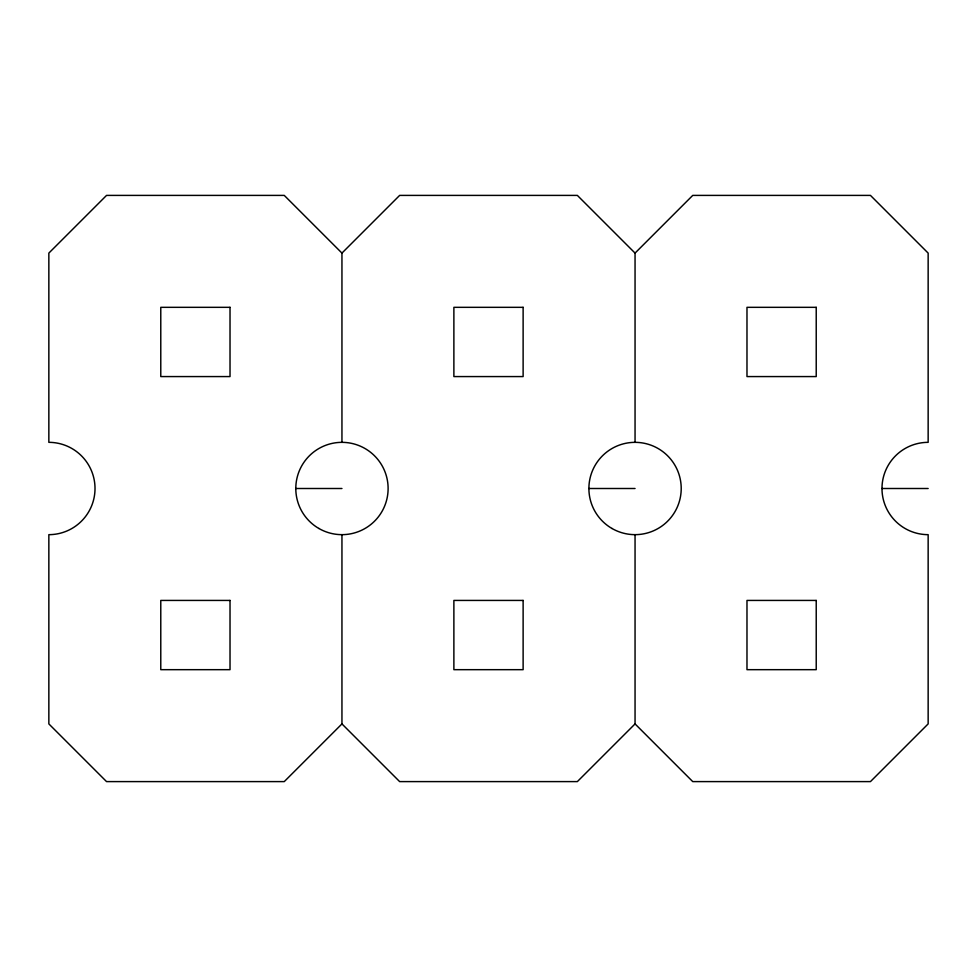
<?xml version="1.0" encoding="UTF-8"?>
<svg xmlns="http://www.w3.org/2000/svg" width="977" height="977" viewBox="0 0 977 977"><rect width="100%" height="100%" fill="white"/><g stroke="black" fill="none" stroke-linecap="round" stroke-linejoin="round"><path stroke-width="1.47" d="M341.95 442.337L341.95 253.092L399.642 195.4L577.358 195.4L635.05 253.092L635.05 442.337M635.05 253.092L692.742 195.4L870.458 195.4L928.15 253.092L928.15 442.337A46.163 46.163 0 0 0 881.987 488.5A46.163 46.163 0 0 0 928.15 534.663L928.15 723.908L870.458 781.6L692.742 781.6L635.05 723.908L635.05 534.663M341.95 534.663L341.95 723.908L284.258 781.6L106.542 781.6L48.85 723.908L48.85 534.663A46.163 46.163 0 0 0 95.013 488.5A46.163 46.163 0 0 0 48.85 442.337L48.85 253.092L106.542 195.4L284.258 195.4L341.95 253.092M635.05 723.908L577.358 781.6L399.642 781.6L341.95 723.908M295.787 488.5L341.95 488.5M588.887 488.5L635.05 488.5M881.987 488.5L928.15 488.5M230.022 307.328L160.778 307.328L160.778 376.572L230.022 376.572L230.022 307.328M523.122 307.328L453.878 307.328L453.878 376.572L523.122 376.572L523.122 307.328M816.222 307.328L746.978 307.328L746.978 376.572L816.222 376.572L816.222 307.328M230.022 600.428L160.778 600.428L160.778 669.672L230.022 669.672L230.022 600.428M523.122 600.428L453.878 600.428L453.878 669.672L523.122 669.672L523.122 600.428M816.222 600.428L746.978 600.428L746.978 669.672L816.222 669.672L816.222 600.428M318.868 528.472A46.163 46.163 0 0 0 388.113 488.5A46.163 46.163 0 0 0 318.868 448.528A46.163 46.163 0 0 0 318.868 528.472M611.968 528.472A46.163 46.163 0 0 0 681.213 488.5A46.163 46.163 0 0 0 611.968 448.528A46.163 46.163 0 0 0 611.968 528.472"/></g></svg>
